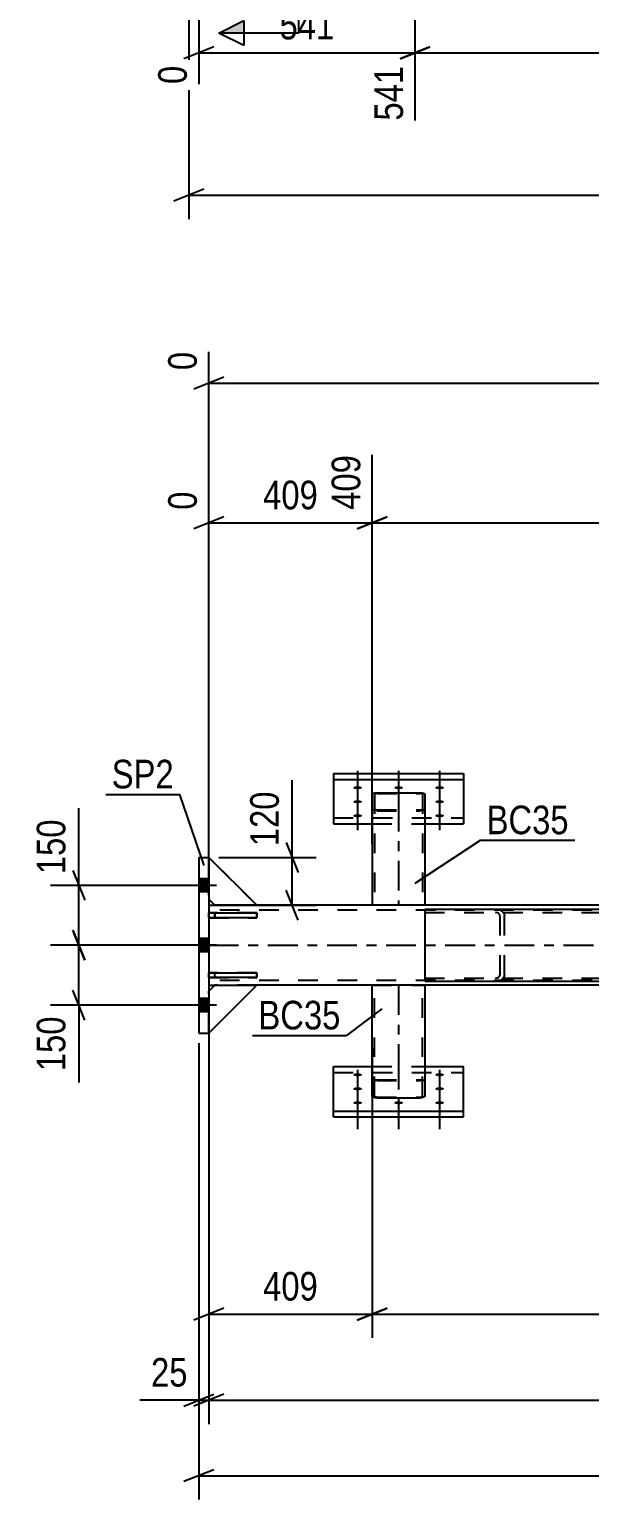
# Model space of a CAD drawing. Header units: millimetres. Extents: x -178 to 1011, y -683 to 158.
# Drawn here: x -57 to -0.9, y -299.5 to -152.2 of the extents above; entities that cross this region are included whole.
import ezdxf

# ---------------------------------------------------------------- set-up
doc = ezdxf.new("R2010")
doc.units = ezdxf.units.MM
doc.linetypes.add('DXK_LINE_DOT2', pattern=[3.9198, 1.9599, -1.9599])
doc.linetypes.add('DXK_LINE_DOT3', pattern=[5.9187, 2.979, -0.9799, 0.9799, -0.9799])
doc.styles.add('Arial', font='ARIAL.TTF', dxfattribs={"height": 0.2})
doc.styles.add('Arial Narrow', font='ARIALN.TTF', dxfattribs={"height": 0.2})

# ---------------------------------------------------------------- blocks, each defined once
blk = doc.blocks.new('Part-389678143-4577 - 4359')
at = {"color": 7, "linetype": 'DXK_LINE_DOT2'}
for p, q in [((-39, -248.54), (-38.4, -247.94)), ((-34.2, -247.94), (-39, -252.74)), ((-39, -252.74), (-39, -248.54)), ((-38.4, -247.94), (-34.2, -247.94))]:
    blk.add_line(p, q, dxfattribs=at)
blk = doc.blocks.new('Part-389678143-4385 - 4359')
at = {"color": 2, "linetype": 'Continuous'}
for p, q in [((-22.64, -228.83), (-22.6, -228.77)), ((-22.64, -228.83), (-22.64, -239.94)), ((-22.6, -228.77), (-22.5, -228.71)), ((-22.5, -228.71), (-22.34, -228.68)), ((-22.34, -228.68), (-22.16, -228.66)), ((-22.16, -228.66), (-17.84, -228.66)), ((-17.84, -228.66), (-17.66, -228.68)), ((-17.66, -228.68), (-17.5, -228.71)), ((-17.5, -228.71), (-17.4, -228.77)), ((-17.4, -228.77), (-17.36, -228.83)), ((-17.36, -228.83), (-17.36, -239.94))]:
    blk.add_line(p, q, dxfattribs=at)
at = {"color": 7, "linetype": 'DXK_LINE_DOT2'}
for p, q in [((-22.38, -228.8), (-22.4, -228.83)), ((-22.4, -228.83), (-22.4, -239.94)), ((-22.33, -228.77), (-22.38, -228.8)), ((-22.25, -228.75), (-22.33, -228.77)), ((-22.16, -228.75), (-22.25, -228.75)), ((-22.16, -228.75), (-17.84, -228.75)), ((-17.75, -228.75), (-17.84, -228.75)), ((-17.67, -228.77), (-17.75, -228.75)), ((-17.62, -228.8), (-17.67, -228.77)), ((-17.6, -228.83), (-17.62, -228.8)), ((-17.6, -228.83), (-17.6, -239.94)), ((-22.6, -230.37), (-22.64, -230.31)), ((-22.5, -230.42), (-22.6, -230.37)), ((-22.34, -230.46), (-22.5, -230.42)), ((-22.4, -230.31), (-22.38, -230.34)), ((-22.38, -230.34), (-22.33, -230.36)), ((-22.16, -230.47), (-22.34, -230.46)), ((-22.33, -230.36), (-22.25, -230.38)), ((-22.25, -230.38), (-22.16, -230.39)), ((-22.16, -230.39), (-17.84, -230.39)), ((-22.16, -230.47), (-17.84, -230.47)), ((-17.84, -230.39), (-17.75, -230.38)), ((-17.66, -230.46), (-17.84, -230.47)), ((-17.75, -230.38), (-17.67, -230.36)), ((-17.67, -230.36), (-17.62, -230.34)), ((-17.5, -230.42), (-17.66, -230.46)), ((-17.62, -230.34), (-17.6, -230.31)), ((-17.4, -230.37), (-17.5, -230.42)), ((-17.36, -230.31), (-17.4, -230.37)), ((-17.36, -239.94), (-22.64, -239.94))]:
    blk.add_line(p, q, dxfattribs=at)
at = {"color": 7, "linetype": 'DXK_LINE_DOT3'}
blk.add_line((-20, -229.57), (-20, -239.94), dxfattribs=at)
blk = doc.blocks.new('Part-389678143-4458 - 4359')
at = {"linetype": 'Continuous'}
h = blk.add_hatch(dxfattribs=at)
h.set_pattern_fill('', scale=0.7, style=0, pattern_type=0)
h.set_pattern_definition([(45, (16.337, -247.4924), (-1.57154, 1.57154), [])])
h.paths.add_polyline_path([(16, -247.54), (16.34, -247.49), (16.62, -247.35), (16.81, -247.15), (16.88, -246.9), (16.88, -240.98), (16.81, -240.74), (16.62, -240.53), (16.34, -240.39), (16, -240.34), (7.87, -240.34), (7.54, -240.39), (7.25, -240.53), (7.06, -240.74), (7, -240.98), (7, -246.9), (7.06, -247.15), (7.25, -247.35), (7.54, -247.49), (7.87, -247.54)])
h.paths.add_polyline_path([(7.71, -247.2), (7.56, -247.13), (7.47, -247.02), (7.43, -246.9), (7.43, -240.98), (7.47, -240.86), (7.56, -240.75), (7.71, -240.69), (7.87, -240.66), (16, -240.66), (16.17, -240.69), (16.31, -240.75), (16.41, -240.86), (16.44, -240.98), (16.44, -246.9), (16.41, -247.02), (16.31, -247.13), (16.17, -247.2), (16, -247.22), (7.87, -247.22)])
at = {"color": 2, "linetype": 'Continuous'}
for p, q in [((-17.36, -240.34), (-17.36, -247.54)), ((-17.36, -240.34), (7.87, -240.34)), ((7.06, -240.74), (7, -240.98)), ((7, -246.9), (7, -240.98)), ((7.43, -240.98), (7.47, -240.86)), ((7.43, -246.9), (7.43, -240.98)), ((7.87, -240.34), (7.54, -240.39)), ((7.71, -240.69), (7.87, -240.66)), ((7.87, -240.34), (16, -240.34)), ((7.87, -240.66), (16, -240.66)), ((16.34, -240.39), (16, -240.34)), ((16, -240.66), (16.17, -240.69)), ((16.41, -240.86), (16.44, -240.98)), ((16.44, -246.9), (16.44, -240.98)), ((16.88, -240.98), (16.81, -240.74)), ((16.88, -246.9), (16.88, -240.98)), ((7, -246.9), (7.06, -247.15)), ((7.47, -247.02), (7.43, -246.9)), ((7.87, -247.22), (7.71, -247.2)), ((7.87, -247.22), (16, -247.22)), ((16.17, -247.2), (16, -247.22)), ((16.44, -246.9), (16.41, -247.02)), ((16.81, -247.15), (16.88, -246.9)), ((-17.36, -247.54), (7.87, -247.54)), ((7.54, -247.49), (7.87, -247.54)), ((7.87, -247.54), (16, -247.54)), ((16, -247.54), (16.34, -247.49))]:
    blk.add_line(p, q, dxfattribs=at)
at = {"color": 7, "linetype": 'DXK_LINE_DOT2'}
for p, q in [((-17.36, -240.66), (16, -240.66)), ((-10.29, -240.34), (-9.96, -240.39)), ((-10.12, -240.69), (-10.29, -240.66)), ((-9.85, -240.98), (-9.89, -240.86)), ((-9.85, -246.9), (-9.85, -240.98)), ((-9.48, -240.74), (-9.41, -240.98)), ((-9.41, -246.9), (-9.41, -240.98)), ((7.87, -240.34), (16, -240.34)), ((-17.36, -247.22), (16, -247.22)), ((-10.29, -247.22), (-10.12, -247.2)), ((-9.89, -247.02), (-9.85, -246.9)), ((-9.41, -246.9), (-9.48, -247.15)), ((-9.96, -247.49), (-10.29, -247.54)), ((7.87, -247.54), (16, -247.54))]:
    blk.add_line(p, q, dxfattribs=at)
for centre, radius, start, end in [((-10.23, -241.07), 0.401, 32.4104, 75.4453), ((-10.16, -241.17), 0.802, 32.4104, 75.4453), ((-10.23, -246.81), 0.401, 284.5547, 327.5896), ((-10.16, -246.72), 0.802, 284.5547, 327.5896)]:
    blk.add_arc(centre, radius, start, end, dxfattribs=at)
at = {"color": 2, "linetype": 'Continuous'}
for centre, radius, start, end in [((7.74, -241.17), 0.802, 104.5547, 147.5896), ((7.81, -241.07), 0.401, 104.5547, 147.5896), ((16.07, -241.07), 0.401, 32.4104, 75.4453), ((16.14, -241.17), 0.802, 32.4104, 75.4453), ((7.74, -246.72), 0.802, 212.4104, 255.4453), ((7.81, -246.81), 0.401, 212.4104, 255.4453), ((16.07, -246.81), 0.401, 284.5547, 327.5896), ((16.14, -246.72), 0.802, 284.5547, 327.5896)]:
    blk.add_arc(centre, radius, start, end, dxfattribs=at)
blk = doc.blocks.new('Part-389678143-4470 - 4359')
at = {"color": 2, "linetype": 'Continuous'}
for p, q in [((-40, -235.14), (-39, -235.14)), ((-40, -235.14), (-40, -252.74)), ((-39, -235.14), (-39, -252.74)), ((-40, -252.74), (-39, -252.74))]:
    blk.add_line(p, q, dxfattribs=at)
blk = doc.blocks.new('Part-389678143-4492 - 4359')
at = {"color": 2, "linetype": 'Continuous'}
for p, q in [((-26.5, -226.74), (-13.5, -226.74)), ((-26.5, -226.74), (-26.5, -231.79)), ((-26.5, -227.34), (-13.5, -227.34)), ((-13.5, -226.74), (-13.5, -231.79)), ((-26.5, -231.79), (-22.64, -231.79)), ((-17.36, -231.79), (-13.5, -231.79))]:
    blk.add_line(p, q, dxfattribs=at)
at = {"color": 7, "linetype": 'DXK_LINE_DOT2'}
for p, q in [((-26.5, -231.19), (-13.5, -231.19)), ((-22.64, -231.79), (-17.36, -231.79))]:
    blk.add_line(p, q, dxfattribs=at)
blk = doc.blocks.new('Part-389678143-4571 - 4359')
at = {"color": 2, "linetype": 'Continuous'}
for p, q in [((-39, -240.7), (-34.2, -240.7)), ((-39, -241.18), (-39, -240.7)), ((-34.2, -241.18), (-39, -241.18)), ((-34.2, -240.7), (-34.2, -241.18))]:
    blk.add_line(p, q, dxfattribs=at)
at = {"color": 7, "linetype": 'DXK_LINE_DOT2'}
blk.add_line((-38.4, -241.18), (-38.4, -240.7), dxfattribs=at)
blk = doc.blocks.new('Part-389678143-4580 - 4359')
at = {"color": 7, "linetype": 'DXK_LINE_DOT2'}
for p, q in [((-39, -248.54), (-38.4, -247.94)), ((-34.2, -247.94), (-39, -252.74)), ((-39, -252.74), (-39, -248.54)), ((-38.4, -247.94), (-34.2, -247.94))]:
    blk.add_line(p, q, dxfattribs=at)
blk = doc.blocks.new('Part-389678143-4523 - 4359')
at = {"color": 2, "linetype": 'Continuous'}
for p, q in [((-39, -239.94), (-38.4, -239.94)), ((794.2, -239.94), (-34.2, -239.94)), ((-39, -247.94), (-38.4, -247.94)), ((794.2, -247.94), (-34.2, -247.94))]:
    blk.add_line(p, q, dxfattribs=at)
at = {"color": 7, "linetype": 'DXK_LINE_DOT2'}
for p, q in [((-39, -239.94), (-39, -247.94)), ((-34.2, -239.94), (-38.4, -239.94)), ((799, -240.42), (-39, -240.42)), ((799, -247.46), (-39, -247.46)), ((-34.2, -247.94), (-38.4, -247.94))]:
    blk.add_line(p, q, dxfattribs=at)
at = {"color": 7, "linetype": 'DXK_LINE_DOT3'}
blk.add_line((-39, -243.94), (799, -243.94), dxfattribs=at)
blk = doc.blocks.new('Part-389678143-4565 - 4359')
at = {"color": 7, "linetype": 'DXK_LINE_DOT2'}
for p, q in [((-34.2, -240.7), (-39, -240.7)), ((-39, -240.7), (-39, -241.18)), ((-39, -241.18), (-34.2, -241.18)), ((-38.4, -240.7), (-38.4, -241.18)), ((-34.2, -241.18), (-34.2, -240.7))]:
    blk.add_line(p, q, dxfattribs=at)
blk = doc.blocks.new('Part-389678143-4568 - 4359')
at = {"color": 7, "linetype": 'DXK_LINE_DOT2'}
for p, q in [((-34.2, -246.7), (-39, -246.7)), ((-39, -246.7), (-39, -247.18)), ((-39, -247.18), (-34.2, -247.18)), ((-38.4, -247.18), (-38.4, -246.7)), ((-34.2, -247.18), (-34.2, -246.7))]:
    blk.add_line(p, q, dxfattribs=at)
blk = doc.blocks.new('Part-389678143-4574 - 4359')
at = {"color": 2, "linetype": 'Continuous'}
for p, q in [((-39, -246.7), (-34.2, -246.7)), ((-39, -247.18), (-39, -246.7)), ((-34.2, -247.18), (-39, -247.18)), ((-34.2, -246.7), (-34.2, -247.18))]:
    blk.add_line(p, q, dxfattribs=at)
at = {"color": 7, "linetype": 'DXK_LINE_DOT2'}
blk.add_line((-38.4, -247.18), (-38.4, -246.7), dxfattribs=at)
blk = doc.blocks.new('Part-389678143-4583 - 4359')
at = {"color": 2, "linetype": 'Continuous'}
for p, q in [((-39, -248.54), (-38.4, -247.94)), ((-34.2, -247.94), (-39, -252.74)), ((-38.4, -247.94), (-34.2, -247.94))]:
    blk.add_line(p, q, dxfattribs=at)
at = {"color": 7, "linetype": 'DXK_LINE_DOT2'}
blk.add_line((-39, -252.74), (-39, -248.54), dxfattribs=at)
blk = doc.blocks.new('Part-389678143-4586 - 4359')
at = {"color": 7, "linetype": 'DXK_LINE_DOT2'}
for p, q in [((-34.2, -239.94), (-39, -235.14)), ((-39, -235.14), (-39, -239.34)), ((-39, -239.34), (-38.4, -239.94)), ((-38.4, -239.94), (-34.2, -239.94))]:
    blk.add_line(p, q, dxfattribs=at)
blk = doc.blocks.new('Part-389678143-4589 - 4359')
at = {"color": 7, "linetype": 'DXK_LINE_DOT2'}
for p, q in [((-34.2, -239.94), (-39, -235.14)), ((-39, -235.14), (-39, -239.34)), ((-39, -239.34), (-38.4, -239.94)), ((-38.4, -239.94), (-34.2, -239.94))]:
    blk.add_line(p, q, dxfattribs=at)
blk = doc.blocks.new('Part-389678143-4592 - 4359')
at = {"color": 2, "linetype": 'Continuous'}
for p, q in [((-34.2, -239.94), (-39, -235.14)), ((-39, -239.34), (-38.4, -239.94)), ((-34.2, -239.94), (-38.4, -239.94))]:
    blk.add_line(p, q, dxfattribs=at)
at = {"color": 7, "linetype": 'DXK_LINE_DOT2'}
blk.add_line((-39, -235.14), (-39, -239.34), dxfattribs=at)
blk = doc.blocks.new('Bolt-389678143-4702 - 4359')
at = {"linetype": 'Continuous'}
for points in [[(-40, -237.28), (-40, -238.6), (-39, -238.6), (-39, -237.28)], [(-40, -237.28), (-40, -238.6), (-39, -238.6), (-39, -237.28)], [(-40, -237.28), (-40, -238.6), (-39, -238.6), (-39, -237.28)], [(-40, -237.28), (-40, -238.6), (-39, -238.6), (-39, -237.28)], [(-40, -243.28), (-40, -244.6), (-39, -244.6), (-39, -243.28)], [(-40, -243.28), (-40, -244.6), (-39, -244.6), (-39, -243.28)], [(-40, -249.28), (-40, -250.6), (-39, -250.6), (-39, -249.28)], [(-40, -249.28), (-40, -250.6), (-39, -250.6), (-39, -249.28)], [(-40, -249.28), (-40, -250.6), (-39, -250.6), (-39, -249.28)], [(-40, -249.28), (-40, -250.6), (-39, -250.6), (-39, -249.28)]]:
    blk.add_hatch(color=1, dxfattribs=at).paths.add_polyline_path(points)
at = {"color": 1, "linetype": 'Continuous'}
for p, q in [((-38.24, -237.94), (-43, -237.94)), ((-38.24, -237.94), (-43, -237.94)), ((-38.24, -237.94), (-43, -237.94)), ((-38.24, -237.94), (-43, -237.94)), ((-39, -237.28), (-40, -237.28)), ((-39, -237.28), (-40, -237.28)), ((-39, -237.28), (-40, -237.28)), ((-39, -237.28), (-40, -237.28)), ((-39, -238.6), (-40, -238.6)), ((-39, -238.6), (-40, -238.6)), ((-39, -238.6), (-40, -238.6)), ((-39, -238.6), (-40, -238.6)), ((-38.24, -243.94), (-43, -243.94)), ((-38.24, -243.94), (-43, -243.94)), ((-39, -243.28), (-40, -243.28)), ((-39, -243.28), (-40, -243.28)), ((-39, -244.6), (-40, -244.6)), ((-39, -244.6), (-40, -244.6)), ((-38.24, -249.94), (-43, -249.94)), ((-38.24, -249.94), (-43, -249.94)), ((-38.24, -249.94), (-43, -249.94)), ((-38.24, -249.94), (-43, -249.94)), ((-39, -249.28), (-40, -249.28)), ((-39, -249.28), (-40, -249.28)), ((-39, -249.28), (-40, -249.28)), ((-39, -249.28), (-40, -249.28)), ((-39, -250.6), (-40, -250.6)), ((-39, -250.6), (-40, -250.6)), ((-39, -250.6), (-40, -250.6)), ((-39, -250.6), (-40, -250.6))]:
    blk.add_line(p, q, dxfattribs=at)
blk = doc.blocks.new('Bolt-389678143-4709 - 4359')
at = {"linetype": 'Continuous'}
for points in [[(-24.1, -228.01), (-24.01, -228.02), (-23.92, -228.03), (-23.84, -228.04), (-23.77, -228.06), (-23.72, -228.09), (-23.68, -228.12), (-23.66, -228.15), (-23.66, -228.18), (-23.68, -228.21), (-23.72, -228.24), (-23.77, -228.27), (-23.84, -228.29), (-23.92, -228.3), (-24.01, -228.31), (-24.1, -228.32), (-24.19, -228.31), (-24.28, -228.3), (-24.36, -228.29), (-24.43, -228.27), (-24.48, -228.24), (-24.52, -228.21), (-24.54, -228.18), (-24.54, -228.15), (-24.52, -228.12), (-24.48, -228.09), (-24.43, -228.06), (-24.36, -228.04), (-24.28, -228.03), (-24.19, -228.02)], [(-20, -228.01), (-19.91, -228.02), (-19.82, -228.03), (-19.74, -228.04), (-19.67, -228.06), (-19.62, -228.09), (-19.58, -228.12), (-19.56, -228.15), (-19.56, -228.18), (-19.58, -228.21), (-19.62, -228.24), (-19.67, -228.27), (-19.74, -228.29), (-19.82, -228.3), (-19.91, -228.31), (-20, -228.32), (-20.09, -228.31), (-20.18, -228.3), (-20.26, -228.29), (-20.33, -228.27), (-20.38, -228.24), (-20.42, -228.21), (-20.44, -228.18), (-20.44, -228.15), (-20.42, -228.12), (-20.38, -228.09), (-20.33, -228.06), (-20.26, -228.04), (-20.18, -228.03), (-20.09, -228.02)], [(-15.9, -228.01), (-15.81, -228.02), (-15.72, -228.03), (-15.64, -228.04), (-15.57, -228.06), (-15.52, -228.09), (-15.48, -228.12), (-15.46, -228.15), (-15.46, -228.18), (-15.48, -228.21), (-15.52, -228.24), (-15.57, -228.27), (-15.64, -228.29), (-15.72, -228.3), (-15.81, -228.31), (-15.9, -228.32), (-15.99, -228.31), (-16.08, -228.3), (-16.16, -228.29), (-16.23, -228.27), (-16.28, -228.24), (-16.32, -228.21), (-16.34, -228.18), (-16.34, -228.15), (-16.32, -228.12), (-16.28, -228.09), (-16.23, -228.06), (-16.16, -228.04), (-16.08, -228.03), (-15.99, -228.02)], [(-24.1, -229.42), (-24.01, -229.42), (-23.92, -229.43), (-23.84, -229.45), (-23.77, -229.47), (-23.72, -229.49), (-23.68, -229.52), (-23.66, -229.55), (-23.66, -229.58), (-23.68, -229.61), (-23.72, -229.64), (-23.77, -229.67), (-23.84, -229.69), (-23.92, -229.71), (-24.01, -229.71), (-24.1, -229.72), (-24.19, -229.71), (-24.28, -229.71), (-24.36, -229.69), (-24.43, -229.67), (-24.48, -229.64), (-24.52, -229.61), (-24.54, -229.58), (-24.54, -229.55), (-24.52, -229.52), (-24.48, -229.49), (-24.43, -229.47), (-24.36, -229.45), (-24.28, -229.43), (-24.19, -229.42)], [(-15.9, -229.42), (-15.81, -229.42), (-15.72, -229.43), (-15.64, -229.45), (-15.57, -229.47), (-15.52, -229.49), (-15.48, -229.52), (-15.46, -229.55), (-15.46, -229.58), (-15.48, -229.61), (-15.52, -229.64), (-15.57, -229.67), (-15.64, -229.69), (-15.72, -229.71), (-15.81, -229.71), (-15.9, -229.72), (-15.99, -229.71), (-16.08, -229.71), (-16.16, -229.69), (-16.23, -229.67), (-16.28, -229.64), (-16.32, -229.61), (-16.34, -229.58), (-16.34, -229.55), (-16.32, -229.52), (-16.28, -229.49), (-16.23, -229.47), (-16.16, -229.45), (-16.08, -229.43), (-15.99, -229.42)], [(-24.1, -230.82), (-24.01, -230.82), (-23.92, -230.83), (-23.84, -230.85), (-23.77, -230.87), (-23.72, -230.89), (-23.68, -230.92), (-23.66, -230.95), (-23.66, -230.99), (-23.68, -231.02), (-23.72, -231.05), (-23.77, -231.07), (-23.84, -231.09), (-23.92, -231.11), (-24.01, -231.12), (-24.1, -231.12), (-24.19, -231.12), (-24.28, -231.11), (-24.36, -231.09), (-24.43, -231.07), (-24.48, -231.05), (-24.52, -231.02), (-24.54, -230.99), (-24.54, -230.95), (-24.52, -230.92), (-24.48, -230.89), (-24.43, -230.87), (-24.36, -230.85), (-24.28, -230.83), (-24.19, -230.82)], [(-15.9, -230.82), (-15.81, -230.82), (-15.72, -230.83), (-15.64, -230.85), (-15.57, -230.87), (-15.52, -230.89), (-15.48, -230.92), (-15.46, -230.95), (-15.46, -230.99), (-15.48, -231.02), (-15.52, -231.05), (-15.57, -231.07), (-15.64, -231.09), (-15.72, -231.11), (-15.81, -231.12), (-15.9, -231.12), (-15.99, -231.12), (-16.08, -231.11), (-16.16, -231.09), (-16.23, -231.07), (-16.28, -231.05), (-16.32, -231.02), (-16.34, -230.99), (-16.34, -230.95), (-16.32, -230.92), (-16.28, -230.89), (-16.23, -230.87), (-16.16, -230.85), (-16.08, -230.83), (-15.99, -230.82)]]:
    blk.add_hatch(color=1, dxfattribs=at).paths.add_polyline_path(points)
at = {"color": 1, "linetype": 'Continuous'}
for p, q in [((-24.1, -226.47), (-24.1, -229.59)), ((-20, -226.47), (-20, -229.59)), ((-15.9, -226.47), (-15.9, -229.59)), ((-24.1, -227.88), (-24.1, -231)), ((-15.9, -227.88), (-15.9, -231)), ((-24.1, -229.28), (-24.1, -232.4)), ((-15.9, -229.28), (-15.9, -232.4))]:
    blk.add_line(p, q, dxfattribs=at)
at = {"color": 1, "linetype": 'DXK_LINE_DOT2'}
blk.add_line((-20, -229.28), (-20, -232.4), dxfattribs=at)
blk = doc.blocks.new('Part-389678143-4737 - 4359')
at = {"color": 2, "linetype": 'Continuous'}
for p, q in [((-22.64, -259.05), (-22.64, -247.94)), ((-17.36, -247.94), (-17.36, -259.05)), ((-22.6, -259.12), (-22.64, -259.05)), ((-22.5, -259.17), (-22.6, -259.12)), ((-17.4, -259.12), (-17.5, -259.17)), ((-17.36, -259.05), (-17.4, -259.12)), ((-22.34, -259.21), (-22.5, -259.17)), ((-22.16, -259.22), (-22.34, -259.21)), ((-22.16, -259.22), (-17.84, -259.22)), ((-17.66, -259.21), (-17.84, -259.22)), ((-17.5, -259.17), (-17.66, -259.21))]:
    blk.add_line(p, q, dxfattribs=at)
at = {"color": 7, "linetype": 'DXK_LINE_DOT2'}
for p, q in [((-22.64, -247.94), (-17.36, -247.94)), ((-22.4, -259.05), (-22.4, -247.94)), ((-17.6, -259.05), (-17.6, -247.94)), ((-22.64, -257.58), (-22.6, -257.51)), ((-22.6, -257.51), (-22.5, -257.46)), ((-22.5, -257.46), (-22.34, -257.42)), ((-22.38, -257.54), (-22.4, -257.58)), ((-22.33, -257.52), (-22.38, -257.54)), ((-22.34, -257.42), (-22.16, -257.41)), ((-22.25, -257.5), (-22.33, -257.52)), ((-22.16, -257.49), (-22.25, -257.5)), ((-22.16, -257.41), (-17.84, -257.41)), ((-22.16, -257.49), (-17.84, -257.49)), ((-17.84, -257.41), (-17.66, -257.42)), ((-17.75, -257.5), (-17.84, -257.49)), ((-17.67, -257.52), (-17.75, -257.5)), ((-17.67, -257.52), (-17.66, -257.52)), ((-17.66, -257.42), (-17.5, -257.46)), ((-17.66, -257.52), (-17.62, -257.54)), ((-17.6, -257.58), (-17.62, -257.54)), ((-17.5, -257.46), (-17.4, -257.51)), ((-17.4, -257.51), (-17.36, -257.58)), ((-22.4, -259.05), (-22.38, -259.08)), ((-22.38, -259.08), (-22.33, -259.11)), ((-22.33, -259.11), (-22.25, -259.13)), ((-22.25, -259.13), (-22.16, -259.14)), ((-17.84, -259.14), (-17.75, -259.13)), ((-17.75, -259.13), (-17.67, -259.11)), ((-17.67, -259.11), (-17.62, -259.08)), ((-17.62, -259.08), (-17.6, -259.05)), ((-22.16, -259.14), (-17.84, -259.14))]:
    blk.add_line(p, q, dxfattribs=at)
at = {"color": 7, "linetype": 'DXK_LINE_DOT3'}
blk.add_line((-20, -247.94), (-20, -258.31), dxfattribs=at)
blk = doc.blocks.new('Part-389678143-4758 - 4359')
at = {"color": 2, "linetype": 'Continuous'}
for p, q in [((-26.5, -261.14), (-26.5, -256.09)), ((-26.5, -256.09), (-22.64, -256.09)), ((-17.36, -256.09), (-13.5, -256.09)), ((-13.5, -261.14), (-13.5, -256.09)), ((-26.5, -260.54), (-13.5, -260.54)), ((-26.5, -261.14), (-13.5, -261.14))]:
    blk.add_line(p, q, dxfattribs=at)
at = {"color": 7, "linetype": 'DXK_LINE_DOT2'}
for p, q in [((-22.64, -256.09), (-17.36, -256.09)), ((-26.5, -256.69), (-13.5, -256.69))]:
    blk.add_line(p, q, dxfattribs=at)
blk = doc.blocks.new('Bolt-389678143-4759 - 4359')
at = {"linetype": 'Continuous'}
for points in [[(-24.1, -257.06), (-24.19, -257.06), (-24.28, -257.05), (-24.36, -257.03), (-24.43, -257.01), (-24.48, -256.99), (-24.52, -256.96), (-24.54, -256.93), (-24.54, -256.9), (-24.52, -256.87), (-24.48, -256.84), (-24.43, -256.81), (-24.36, -256.79), (-24.28, -256.77), (-24.19, -256.77), (-24.1, -256.76), (-24.01, -256.77), (-23.92, -256.77), (-23.84, -256.79), (-23.77, -256.81), (-23.72, -256.84), (-23.68, -256.87), (-23.66, -256.9), (-23.66, -256.93), (-23.68, -256.96), (-23.72, -256.99), (-23.77, -257.01), (-23.84, -257.03), (-23.92, -257.05), (-24.01, -257.06)], [(-15.9, -257.06), (-15.99, -257.06), (-16.08, -257.05), (-16.16, -257.03), (-16.23, -257.01), (-16.28, -256.99), (-16.32, -256.96), (-16.34, -256.93), (-16.34, -256.9), (-16.32, -256.87), (-16.28, -256.84), (-16.23, -256.81), (-16.16, -256.79), (-16.08, -256.77), (-15.99, -256.77), (-15.9, -256.76), (-15.81, -256.77), (-15.72, -256.77), (-15.64, -256.79), (-15.57, -256.81), (-15.52, -256.84), (-15.48, -256.87), (-15.46, -256.9), (-15.46, -256.93), (-15.48, -256.96), (-15.52, -256.99), (-15.57, -257.01), (-15.64, -257.03), (-15.72, -257.05), (-15.81, -257.06)], [(-24.1, -258.47), (-24.19, -258.46), (-24.28, -258.45), (-24.36, -258.44), (-24.43, -258.42), (-24.48, -258.39), (-24.52, -258.36), (-24.54, -258.33), (-24.54, -258.3), (-24.52, -258.27), (-24.48, -258.24), (-24.43, -258.21), (-24.36, -258.19), (-24.28, -258.18), (-24.19, -258.17), (-24.1, -258.16), (-24.01, -258.17), (-23.92, -258.18), (-23.84, -258.19), (-23.77, -258.21), (-23.72, -258.24), (-23.68, -258.27), (-23.66, -258.3), (-23.66, -258.33), (-23.68, -258.36), (-23.72, -258.39), (-23.77, -258.42), (-23.84, -258.44), (-23.92, -258.45), (-24.01, -258.46)], [(-15.9, -258.47), (-15.99, -258.46), (-16.08, -258.45), (-16.16, -258.44), (-16.23, -258.42), (-16.28, -258.39), (-16.32, -258.36), (-16.34, -258.33), (-16.34, -258.3), (-16.32, -258.27), (-16.28, -258.24), (-16.23, -258.21), (-16.16, -258.19), (-16.08, -258.18), (-15.99, -258.17), (-15.9, -258.16), (-15.81, -258.17), (-15.72, -258.18), (-15.64, -258.19), (-15.57, -258.21), (-15.52, -258.24), (-15.48, -258.27), (-15.46, -258.3), (-15.46, -258.33), (-15.48, -258.36), (-15.52, -258.39), (-15.57, -258.42), (-15.64, -258.44), (-15.72, -258.45), (-15.81, -258.46)], [(-24.1, -259.87), (-24.19, -259.86), (-24.28, -259.85), (-24.36, -259.84), (-24.43, -259.82), (-24.48, -259.79), (-24.52, -259.76), (-24.54, -259.73), (-24.54, -259.7), (-24.52, -259.67), (-24.48, -259.64), (-24.43, -259.62), (-24.36, -259.6), (-24.28, -259.58), (-24.19, -259.57), (-24.1, -259.57), (-24.01, -259.57), (-23.92, -259.58), (-23.84, -259.6), (-23.77, -259.62), (-23.72, -259.64), (-23.68, -259.67), (-23.66, -259.7), (-23.66, -259.73), (-23.68, -259.76), (-23.72, -259.79), (-23.77, -259.82), (-23.84, -259.84), (-23.92, -259.85), (-24.01, -259.86)], [(-20, -259.87), (-20.09, -259.86), (-20.18, -259.85), (-20.26, -259.84), (-20.33, -259.82), (-20.38, -259.79), (-20.42, -259.76), (-20.44, -259.73), (-20.44, -259.7), (-20.42, -259.67), (-20.38, -259.64), (-20.33, -259.62), (-20.26, -259.6), (-20.18, -259.58), (-20.09, -259.57), (-20, -259.57), (-19.91, -259.57), (-19.82, -259.58), (-19.74, -259.6), (-19.67, -259.62), (-19.62, -259.64), (-19.58, -259.67), (-19.56, -259.7), (-19.56, -259.73), (-19.58, -259.76), (-19.62, -259.79), (-19.67, -259.82), (-19.74, -259.84), (-19.82, -259.85), (-19.91, -259.86)], [(-15.9, -259.87), (-15.99, -259.86), (-16.08, -259.85), (-16.16, -259.84), (-16.23, -259.82), (-16.28, -259.79), (-16.32, -259.76), (-16.34, -259.73), (-16.34, -259.7), (-16.32, -259.67), (-16.28, -259.64), (-16.23, -259.62), (-16.16, -259.6), (-16.08, -259.58), (-15.99, -259.57), (-15.9, -259.57), (-15.81, -259.57), (-15.72, -259.58), (-15.64, -259.6), (-15.57, -259.62), (-15.52, -259.64), (-15.48, -259.67), (-15.46, -259.7), (-15.46, -259.73), (-15.48, -259.76), (-15.52, -259.79), (-15.57, -259.82), (-15.64, -259.84), (-15.72, -259.85), (-15.81, -259.86)]]:
    blk.add_hatch(color=1, dxfattribs=at).paths.add_polyline_path(points)
at = {"color": 1, "linetype": 'Continuous'}
for p, q in [((-24.1, -256.42), (-24.1, -259.54)), ((-15.9, -256.42), (-15.9, -259.54)), ((-24.1, -257.83), (-24.1, -260.95)), ((-15.9, -257.83), (-15.9, -260.95)), ((-24.1, -259.23), (-24.1, -262.35)), ((-20, -259.23), (-20, -262.35)), ((-15.9, -259.23), (-15.9, -262.35))]:
    blk.add_line(p, q, dxfattribs=at)
at = {"color": 1, "linetype": 'DXK_LINE_DOT2'}
blk.add_line((-20, -256.42), (-20, -259.54), dxfattribs=at)
blk = doc.blocks.new('StraightDimension-389678143-2362 - 1389')
at = {"color": 7, "linetype": 'Continuous'}
for p, q in [((-41, -139.4), (-41, -171.21)), ((-39.5, -168.21), (-42.5, -169.41)), ((-41, -168.81), (839, -168.81))]:
    blk.add_line(p, q, dxfattribs=at)
blk = doc.blocks.new('StraightDimension-389678143-46218 - 1389')
at = {"color": 7, "linetype": 'Continuous'}
for p, q in [((-18.36, -122.6), (-18.36, -161.35)), ((-40, -134.6), (-40, -157.69)), ((-38.5, -153.97), (-41.5, -155.17)), ((-40, -154.57), (-18.36, -154.57)), ((-19.86, -155.17), (-16.86, -153.97))]:
    blk.add_line(p, q, dxfattribs=at)
at = {"color": 0}
blk.add_wipeout([(-25.84, -153.82), (-25.84, -149.62), (-32.52, -149.62), (-32.52, -153.82)], dxfattribs=at)
at = {"color": 3, "style": 'Arial Narrow'}
blk.add_text('541', height=2.863, dxfattribs=at).set_placement((-31.92, -153.22))
at = {"color": 0, "linetype": 'Continuous'}
for points in [[(-40.6, -155.27), (-44.8, -155.27), (-44.8, -158.29), (-40.6, -158.29)], [(-18.96, -155.27), (-23.16, -155.27), (-23.16, -161.95), (-18.96, -161.95)]]:
    blk.add_wipeout(points, dxfattribs=at)
at = {"color": 3, "linetype": 'Continuous', "style": 'Arial Narrow'}
for s, height, p in [('0', 2.86, (-41.2, -157.69)), ('541', 2.863, (-19.56, -161.35))]:
    blk.add_text(s, height=height, rotation=90.0002, dxfattribs=at).set_placement(p)
blk = doc.blocks.new('StraightDimension-389678143-46217 - 1389')
at = {"color": 7, "linetype": 'Continuous'}
for p, q in [((-18.36, -122.6), (-18.36, -161.35)), ((88.42, -122.6), (88.42, -163.18)), ((-16.86, -153.97), (-19.86, -155.17)), ((-18.36, -154.57), (88.42, -154.57)), ((86.92, -155.17), (89.92, -153.97))]:
    blk.add_line(p, q, dxfattribs=at)
at = {"color": 0}
blk.add_wipeout([(39.29, -153.82), (39.29, -149.62), (30.77, -149.62), (30.77, -153.82)], dxfattribs=at)
at = {"color": 3, "style": 'Arial Narrow'}
blk.add_text('2669', height=2.863, dxfattribs=at).set_placement((31.37, -153.22))
at = {"color": 0, "linetype": 'Continuous'}
blk.add_wipeout([(87.82, -155.27), (83.62, -155.27), (83.62, -163.78), (87.82, -163.78)], dxfattribs=at)
at = {"color": 3, "linetype": 'Continuous', "style": 'Arial Narrow'}
blk.add_text('3210', height=2.863, rotation=90.0002, dxfattribs=at).set_placement((87.22, -163.18))
blk = doc.blocks.new('StraightDimension-389678143-5124 - 4359')
at = {"color": 7, "linetype": 'Continuous'}
for p, q in [((-39, -253.74), (-39, -291.89)), ((-37.5, -288.89), (-40.5, -290.09)), ((-39, -289.49), (799, -289.49))]:
    blk.add_line(p, q, dxfattribs=at)
blk = doc.blocks.new('StraightDimension-389678143-26729 - 4359')
at = {"color": 7, "linetype": 'Continuous'}
for p, q in [((-22.64, -254.25), (-22.64, -283.27)), ((-21.14, -280.27), (-24.14, -281.47)), ((-22.64, -280.87), (217.36, -280.87))]:
    blk.add_line(p, q, dxfattribs=at)
blk = doc.blocks.new('StraightDimension-389678143-5165 - 4359')
at = {"color": 7, "linetype": 'Continuous'}
for p, q in [((-40, -253.74), (-40, -291.89)), ((-39, -253.74), (-39, -291.89)), ((-40, -289.49), (-45.91, -289.49)), ((-40, -289.49), (-45.91, -289.49)), ((-41.5, -290.09), (-38.5, -288.89)), ((-37.5, -288.89), (-40.5, -290.09)), ((-40, -289.49), (-39, -289.49))]:
    blk.add_line(p, q, dxfattribs=at)
at = {"color": 0}
blk.add_wipeout([(-40.52, -288.74), (-40.52, -284.54), (-45.38, -284.54), (-45.38, -288.74)], dxfattribs=at)
at = {"color": 3, "style": 'Arial Narrow'}
blk.add_text('25', height=2.863, dxfattribs=at).set_placement((-44.78, -288.14))
blk = doc.blocks.new('StraightDimension-389678143-5183 - 4359')
at = {"color": 7, "linetype": 'Continuous'}
for p, q in [((-40, -253.74), (-40, -299.46)), ((-38.5, -296.46), (-41.5, -297.66)), ((-40, -297.06), (800, -297.06))]:
    blk.add_line(p, q, dxfattribs=at)
blk = doc.blocks.new('StraightDimension-389678143-26668 - 4359')
at = {"color": 7, "linetype": 'Continuous'}
for p, q in [((-22.64, -233.78), (-22.64, -194.84)), ((-21.14, -201.03), (-24.14, -202.23)), ((-22.64, -201.63), (217.36, -201.63))]:
    blk.add_line(p, q, dxfattribs=at)
blk = doc.blocks.new('StraightDimension-389678143-26669 - 4359')
at = {"color": 7, "linetype": 'Continuous'}
for p, q in [((-22.64, -233.78), (-22.64, -194.84)), ((-39, -238.94), (-39, -198.5)), ((-37.5, -201.03), (-40.5, -202.23)), ((-39, -201.63), (-22.64, -201.63)), ((-24.14, -202.23), (-21.14, -201.03))]:
    blk.add_line(p, q, dxfattribs=at)
at = {"color": 0}
blk.add_wipeout([(-27.48, -200.88), (-27.48, -196.68), (-34.16, -196.68), (-34.16, -200.88)], dxfattribs=at)
at = {"color": 3, "style": 'Arial Narrow'}
blk.add_text('409', height=2.863, dxfattribs=at).set_placement((-33.56, -200.28))
at = {"color": 0, "linetype": 'Continuous'}
for points in [[(-23.24, -194.24), (-27.44, -194.24), (-27.44, -200.93), (-23.24, -200.93)], [(-39.6, -197.9), (-43.8, -197.9), (-43.8, -200.93), (-39.6, -200.93)]]:
    blk.add_wipeout(points, dxfattribs=at)
at = {"color": 3, "linetype": 'Continuous', "style": 'Arial Narrow'}
for s, height, p in [('409', 2.863, (-23.84, -200.33)), ('0', 2.86, (-40.2, -200.33))]:
    blk.add_text(s, height=height, rotation=90.0002, dxfattribs=at).set_placement(p)
blk = doc.blocks.new('StraightDimension-389678143-26730 - 4359')
at = {"color": 7, "linetype": 'Continuous'}
for p, q in [((-39, -248.94), (-39, -283.27)), ((-22.64, -254.25), (-22.64, -283.27)), ((-37.5, -280.27), (-40.5, -281.47)), ((-39, -280.87), (-22.64, -280.87)), ((-24.14, -281.47), (-21.14, -280.27))]:
    blk.add_line(p, q, dxfattribs=at)
at = {"color": 0}
blk.add_wipeout([(-27.48, -280.12), (-27.48, -275.92), (-34.16, -275.92), (-34.16, -280.12)], dxfattribs=at)
at = {"color": 3, "style": 'Arial Narrow'}
blk.add_text('409', height=2.863, dxfattribs=at).set_placement((-33.56, -279.52))
blk = doc.blocks.new('StraightDimension-389678143-40852 - 4359')
at = {"color": 7, "linetype": 'Continuous'}
for p, q in [((-30.64, -235.14), (-30.64, -227.41)), ((-30.64, -235.14), (-30.64, -227.41)), ((-31.24, -233.64), (-30.04, -236.64)), ((-38, -235.14), (-28.24, -235.14)), ((-30.64, -239.94), (-30.64, -235.14)), ((-30.04, -241.44), (-31.24, -238.44)), ((-38, -239.94), (-28.24, -239.94))]:
    blk.add_line(p, q, dxfattribs=at)
at = {"color": 0}
blk.add_wipeout([(-31.39, -227.93), (-35.59, -227.93), (-35.59, -234.62), (-31.39, -234.62)], dxfattribs=at)
at = {"color": 3, "style": 'Arial Narrow'}
blk.add_text('120', height=2.863, rotation=90.0002, dxfattribs=at).set_placement((-31.99, -234.02))
blk = doc.blocks.new('StraightDimension-389678143-46711 - 4359')
at = {"color": 7, "linetype": 'Continuous'}
for p, q in [((-39, -238.94), (-39, -184.51)), ((-37.5, -187.04), (-40.5, -188.24)), ((-39, -187.64), (212.72, -187.64))]:
    blk.add_line(p, q, dxfattribs=at)
at = {"color": 0, "linetype": 'Continuous'}
blk.add_wipeout([(-39.6, -183.91), (-43.8, -183.91), (-43.8, -186.94), (-39.6, -186.94)], dxfattribs=at)
at = {"color": 3, "linetype": 'Continuous', "style": 'Arial Narrow'}
blk.add_text('0', height=2.86, rotation=90.0002, dxfattribs=at).set_placement((-40.2, -186.34))
blk = doc.blocks.new('StraightDimension-389678143-47022 - 4359')
at = {"color": 7, "linetype": 'Continuous'}
for p, q in [((-52, -237.94), (-52, -230.21)), ((-52, -237.94), (-52, -230.21)), ((-52.6, -236.44), (-51.4, -239.44)), ((-43, -237.94), (-54.85, -237.94)), ((-52, -243.94), (-52, -237.94)), ((-51.4, -245.44), (-52.6, -242.44)), ((-42.79, -243.94), (-54.85, -243.94))]:
    blk.add_line(p, q, dxfattribs=at)
at = {"color": 0}
blk.add_wipeout([(-52.75, -230.73), (-56.95, -230.73), (-56.95, -237.42), (-52.75, -237.42)], dxfattribs=at)
at = {"color": 3, "style": 'Arial Narrow'}
blk.add_text('150', height=2.863, rotation=90.0002, dxfattribs=at).set_placement((-53.35, -236.82))
blk = doc.blocks.new('StraightDimension-389678143-47023 - 4359')
at = {"color": 7, "linetype": 'Continuous'}
for p, q in [((-52.6, -242.44), (-51.4, -245.44)), ((-42.79, -243.94), (-54.85, -243.94)), ((-52, -249.94), (-52, -243.94)), ((-51.4, -251.44), (-52.6, -248.44)), ((-43, -249.94), (-54.85, -249.94)), ((-52, -249.94), (-52, -257.68)), ((-52, -249.94), (-52, -257.68))]:
    blk.add_line(p, q, dxfattribs=at)
at = {"color": 0}
blk.add_wipeout([(-52.75, -250.47), (-56.95, -250.47), (-56.95, -257.15), (-52.75, -257.15)], dxfattribs=at)
at = {"color": 3, "style": 'Arial Narrow'}
blk.add_text('150', height=2.863, rotation=90.0002, dxfattribs=at).set_placement((-53.35, -256.55))
blk = doc.blocks.new('SectionMark-389678143-3591 - 1389')
at = {"linetype": 'Continuous'}
for points in [[(-35.5, -94.73), (-35.5, -95.98), (-38, -94.73)], [(-35.5, -151.34), (-35.5, -152.59), (-38, -152.59)]]:
    blk.add_hatch(color=6, dxfattribs=at).paths.add_polyline_path(points)
at = {"color": 6, "linetype": 'Continuous'}
for p, q in [((-38, -94.73), (-35.5, -93.48)), ((-35.5, -95.98), (-35.5, -93.48)), ((-30, -94.73), (-38, -94.73)), ((-38, -94.73), (-35.5, -95.98)), ((-30, -94.73), (-30, -102.73)), ((-30, -152.59), (-30, -144.59)), ((-38, -152.59), (-35.5, -151.34)), ((-35.5, -151.34), (-35.5, -153.84)), ((-30, -152.59), (-38, -152.59)), ((-35.5, -153.84), (-38, -152.59))]:
    blk.add_line(p, q, dxfattribs=at)
at = {"color": 0, "linetype": 'Continuous'}
for points in [[(-31, -99.98), (-31, -96.48), (-34.37, -96.48), (-34.37, -99.98)], [(-31, -150.84), (-31, -147.34), (-34.37, -147.34), (-34.37, -150.84)]]:
    blk.add_wipeout(points, dxfattribs=at)
at = {"color": 3, "linetype": 'Continuous', "style": 'Arial'}
for p in [(-34.37, -99.98), (-34.37, -150.84)]:
    blk.add_text('C', height=3.34, dxfattribs=at).set_placement(p)
blk = doc.blocks.new('Mark-389678143-4381 - 4359')
at = {"color": 0}
blk.add_wipeout([(-2.97, -232.82), (-2.97, -229.82), (-11.19, -229.82), (-11.19, -232.82)], dxfattribs=at)
blk.add_wipeout([(-2.97, -232.82), (-2.97, -229.82), (-11.19, -229.82), (-11.19, -232.82)], dxfattribs=at)
at = {"color": 30, "linetype": 'Continuous'}
for p, q in [((-18.34, -237.73), (-11.79, -233.42)), ((-11.79, -233.42), (-2.37, -233.42))]:
    blk.add_line(p, q, dxfattribs=at)
at = {"color": 3, "style": 'Arial Narrow'}
blk.add_text('BC35', height=2.863, dxfattribs=at).set_placement((-11.19, -232.82))
blk = doc.blocks.new('Mark-389678143-4466 - 4359')
at = {"color": 0}
blk.add_wipeout([(-42.5, -228.23), (-42.5, -225.23), (-48.71, -225.23), (-48.71, -228.23)], dxfattribs=at)
blk.add_wipeout([(-42.5, -228.23), (-42.5, -225.23), (-48.71, -225.23), (-48.71, -228.23)], dxfattribs=at)
at = {"color": 30, "linetype": 'Continuous'}
for p in [(-49.31, -228.83), (-39.47, -235.96)]:
    blk.add_line(p, (-41.9, -228.83), dxfattribs=at)
at = {"color": 3, "style": 'Arial Narrow'}
blk.add_text('SP2', height=2.863, dxfattribs=at).set_placement((-48.71, -228.23))
blk = doc.blocks.new('Mark-389678143-4733 - 4359')
at = {"color": 0}
blk.add_wipeout([(-25.81, -252.37), (-25.81, -249.37), (-34.03, -249.37), (-34.03, -252.37)], dxfattribs=at)
blk.add_wipeout([(-25.81, -252.37), (-25.81, -249.37), (-34.03, -249.37), (-34.03, -252.37)], dxfattribs=at)
at = {"color": 30, "linetype": 'Continuous'}
for p in [(-21.69, -250.31), (-34.63, -252.97)]:
    blk.add_line(p, (-25.21, -252.97), dxfattribs=at)
at = {"color": 3, "style": 'Arial Narrow'}
blk.add_text('BC35', height=2.863, dxfattribs=at).set_placement((-34.03, -252.37))

msp = doc.modelspace()

# ---------------------------------------------------------------- block references
for name in ['StraightDimension-389678143-2362 - 1389', 'Bolt-389678143-4709 - 4359', 'Part-389678143-4492 - 4359', 'Part-389678143-4385 - 4359', 'Part-389678143-4470 - 4359', 'Part-389678143-4586 - 4359', 'Part-389678143-4589 - 4359', 'Part-389678143-4592 - 4359', 'Bolt-389678143-4702 - 4359', 'Part-389678143-4523 - 4359', 'Part-389678143-4571 - 4359', 'Part-389678143-4565 - 4359', 'Part-389678143-4458 - 4359', 'Part-389678143-4568 - 4359', 'Part-389678143-4574 - 4359', 'Part-389678143-4577 - 4359', 'Part-389678143-4580 - 4359', 'Part-389678143-4583 - 4359', 'Part-389678143-4737 - 4359', 'Part-389678143-4758 - 4359', 'Bolt-389678143-4759 - 4359']:
    msp.add_blockref(name, (0, 0))

# ---------------------------------------------------------------- next in the draw order: block references
for name in ['StraightDimension-389678143-46218 - 1389', 'StraightDimension-389678143-26668 - 4359', 'StraightDimension-389678143-5124 - 4359']:
    msp.add_blockref(name, (0, 0))

# ---------------------------------------------------------------- next in the draw order: block references
for name in ['SectionMark-389678143-3591 - 1389', 'StraightDimension-389678143-46217 - 1389', 'StraightDimension-389678143-26669 - 4359', 'StraightDimension-389678143-5165 - 4359', 'StraightDimension-389678143-26729 - 4359']:
    msp.add_blockref(name, (0, 0))

# ---------------------------------------------------------------- next in the draw order: block references
for name in ['StraightDimension-389678143-40852 - 4359', 'StraightDimension-389678143-5183 - 4359']:
    msp.add_blockref(name, (0, 0))

# ---------------------------------------------------------------- next in the draw order: block references
for name in ['StraightDimension-389678143-46711 - 4359', 'StraightDimension-389678143-26730 - 4359']:
    msp.add_blockref(name, (0, 0))

# ---------------------------------------------------------------- next in the draw order: block references
for name in ['StraightDimension-389678143-47022 - 4359', 'Mark-389678143-4381 - 4359', 'Mark-389678143-4733 - 4359']:
    msp.add_blockref(name, (0, 0))

# ---------------------------------------------------------------- next in the draw order: block references
for name in ['Mark-389678143-4466 - 4359', 'StraightDimension-389678143-47023 - 4359']:
    msp.add_blockref(name, (0, 0))

doc.saveas('drawing.dxf')
